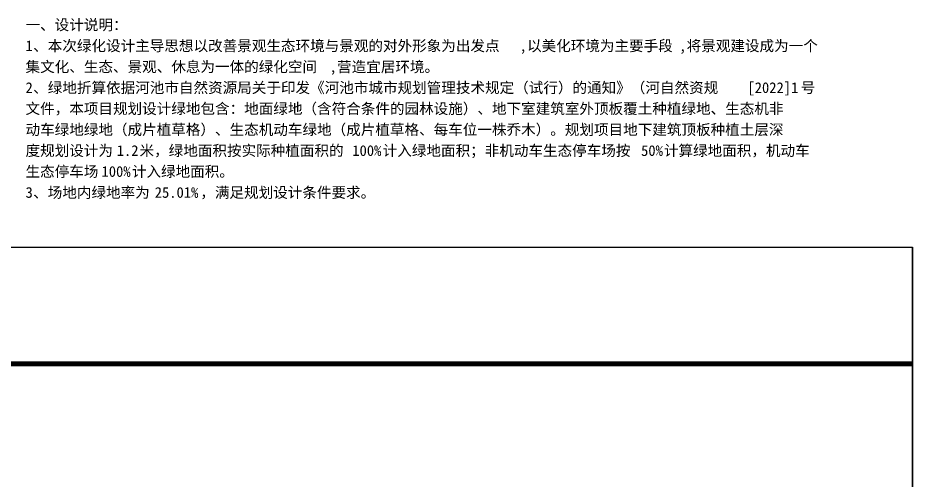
# Model space of a CAD drawing. Extents: x 36524853 to 36525459, y 2743936 to 2747542.
# Drawn here: x 36525125.9 to 36525237.5, y 2745981 to 2746038.5 of the extents above; entities that cross this region are included whole.
import ezdxf

# ---------------------------------------------------------------- set-up
doc = ezdxf.new("R2010")
doc.units = 0
doc.header["$LTSCALE"] = 1000
doc.header["$MEASUREMENT"] = 0
for name, color, linetype in [('_0', 7, 'Continuous'), ('PUB_TEXT', 7, 'Continuous'), ('立面', 255, 'Continuous')]:
    doc.layers.add(name, color=color, linetype=linetype)
doc.layers.add('yichutu', color=7, linetype='Continuous', true_color=0xffffff, plot=False)
doc.styles.add('宋体', font='')
doc.styles.get('宋体').set_extended_font_data('SimSun')

# ---------------------------------------------------------------- blocks, each defined once
blk = doc.blocks.new('33')
at = {"layer": 'Defpoints'}
blk.add_lwpolyline([(36502158.808, 2731665.999), (36502400.933, 2731665.999), (36502400.933, 2731494.799), (36502158.808, 2731494.799)], close=True, dxfattribs=at)
at = {"layer": '立面', "color": 7, "const_width": 0.407}
blk.add_lwpolyline([(36502158.808, 2731656.815), (36502400.933, 2731656.821)], dxfattribs=at)
blk = doc.blocks.new('yct-420-297-420-297-1-3000.0')
at = {"layer": 'yichutu', "color": 7, "linetype": 'Continuous', "true_color": 0xffffff}
blk.add_lwpolyline([(0, 0), (0, 297), (420, 297), (420, 0)], close=True, dxfattribs=at)

msp = doc.modelspace()

# ---------------------------------------------------------------- block references
at = {"layer": '_0', "xscale": 1.583838383838384, "yscale": 1.583838383838384, "zscale": 1.583838383838384}
msp.add_blockref('33', (-21288666.55, -1580507.45), dxfattribs=at)
at = {"layer": 'yichutu', "linetype": 'Continuous', "xscale": 0.9129735061014543, "yscale": 0.9129735061014543, "zscale": 0.9129735061014543}
msp.add_blockref('yct-420-297-420-297-1-3000.0', (36524853.67, 2745738.86), dxfattribs=at)

# ---------------------------------------------------------------- texts
at = {"layer": 'PUB_TEXT', "style": '宋体'}
for s, height, p in [('一、设计说明：', 1.329, (36525126.84, 2746037)), ('1', 1.33, (36525126.84, 2746034.39)), ('、本次绿化设计主导思想以改善景观生态环境与景观的对外形象为出发点', 1.3291, (36525127.79, 2746034.39)), ('以美化环境为主要手段', 1.329, (36525189.22, 2746034.39)), ('将景观建设成为一个', 1.329, (36525209.07, 2746034.39)), (',', 1.33, (36525188.28, 2746034.39)), (',', 1.33, (36525208.13, 2746034.39)), ('集文化、生态、景观、休息为一体的绿化空间', 1.3291, (36525126.84, 2746031.78)), ('营造宜居环境。', 1.329, (36525165.59, 2746031.78)), (',', 1.33, (36525164.65, 2746031.78)), ('2', 1.33, (36525126.84, 2746029.18)), ('、绿地折算依据河池市自然资源局关于印发《河池市城市规划管理技术规定（试行）的通知》（河自然资规', 1.3291, (36525127.79, 2746029.18)), ('[2022]1', 1.329, (36525216.63, 2746029.18)), ('号', 1.33, (36525223.25, 2746029.18)), ('文件，本项目规划设计绿地包含：地面绿地（含符合条件的园林设施）、地下室建筑室外顶板覆土种植绿地、生态机非', 1.3291, (36525126.84, 2746026.57)), ('动车绿地绿地（成片植草格）、生态机动车绿地（成片植草格、每车位一株乔木）。规划项目地下建筑顶板种植土层深', 1.3291, (36525126.84, 2746023.96)), ('度规划设计为', 1.329, (36525126.84, 2746021.35)), ('1.2', 1.329, (36525138.18, 2746021.35)), ('米，绿地面积按实际种植面积的', 1.3291, (36525141.02, 2746021.35)), ('100%', 1.329, (36525167.48, 2746021.35)), ('计入绿地面积；非机动车生态停车场按', 1.3291, (36525171.26, 2746021.35)), ('50%', 1.329, (36525203.4, 2746021.35)), ('计算绿地面积，机动车', 1.329, (36525206.24, 2746021.35)), ('生态停车场', 1.329, (36525126.84, 2746018.75)), ('100%', 1.329, (36525136.29, 2746018.75)), ('计入绿地面积。', 1.329, (36525140.07, 2746018.75)), ('、场地内绿地率为', 1.329, (36525127.79, 2746016.14)), ('，满足规划设计条件要求。', 1.3291, (36525148.58, 2746016.14)), ('3', 1.33, (36525126.84, 2746016.14)), ('25.01%', 1.329, (36525142.91, 2746016.14))]:
    msp.add_text(s, height=height, dxfattribs=at).set_placement(p)

doc.saveas('drawing.dxf')
